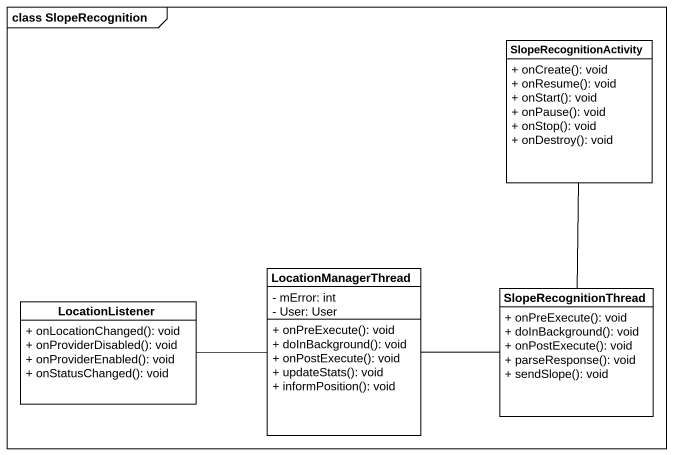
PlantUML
@startuml
mainframe class SlopeRecognition
hide circle
hide empty members
skinparam classAttributeIconSize 0
class SlopeRecognitionActivity {
  + onCreate(): void
  + onResume(): void
  + onStart(): void
  + onPause(): void
  + onStop(): void
  + onDestroy(): void
}
class LocationManagerThread {
  - mError: int
  - User: User
  + onPreExecute(): void
  + doInBackground(): void
  + onPostExecute(): void
  + updateStats(): void
  + informPosition(): void
}
class LocationListener {
  + onLocationChanged(): void
  + onProviderDisabled(): void
  + onProviderEnabled(): void
  + onStatusChanged(): void
}
class SlopeRecognitionThread {
  + onPreExecute(): void
  + doInBackground(): void
  + onPostExecute(): void
  + parseResponse(): void
  + sendSlope(): void
}
LocationListener -right- LocationManagerThread
SlopeRecognitionThread -up- SlopeRecognitionActivity
SlopeRecognitionThread -left- LocationManagerThread
@enduml
